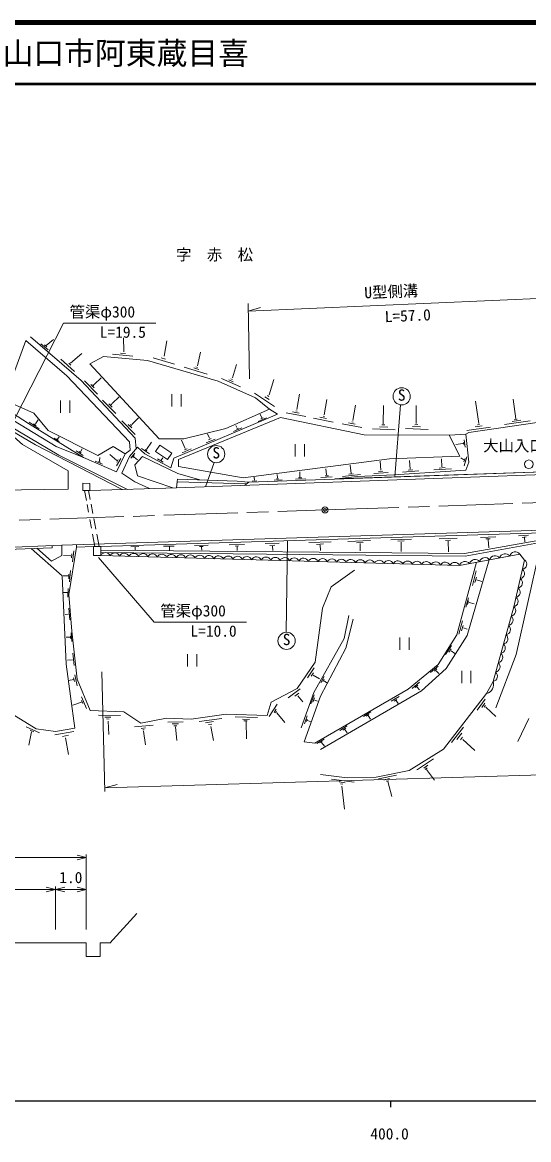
# Model space of a CAD drawing. Units: millimetres, scale not verified, with parts at other scales. Extents: x 40000 to 680000, y 20000 to 380000.
# Drawn here: x 408240 to 490420, y 198715 to 380000 of the extents above; entities that cross this region are included whole.
import ezdxf
from ezdxf.enums import TextEntityAlignment as Align

# ---------------------------------------------------------------- set-up
doc = ezdxf.new("R2010")
doc.units = ezdxf.units.MM
doc.header["$LTSCALE"] = 1000
doc.header["$PDMODE"] = 32
doc.header["$PDSIZE"] = 500
doc.linetypes.add('CHAIN', pattern=[18.5, 12, -1.5, 3.5, -1.5])
for name, color, linetype, lineweight in [('M-BGD', 7, 'Continuous', 13), ('M-BMK', 2, 'CHAIN', 13), ('M-BMK-SRVR', 3, 'Continuous', 13), ('M-STR-HTXT', 7, 'Continuous', 13), ('M-TTL', 2, 'Continuous', 140), ('M-TTL-BAND', 7, 'Continuous', 25), ('M-TTL-LINE', 7, 'Continuous', 50)]:
    doc.layers.add(name, color=color, linetype=linetype, lineweight=lineweight)
doc.layers.add('M-TTL-TXT', color=7, linetype='Continuous')
doc.styles.add('ＭＳ ゴシック', font='')
doc.styles.get('ＭＳ ゴシック').set_extended_font_data('MS Gothic')

msp = doc.modelspace()

# ---------------------------------------------------------------- linework, layer by layer
at = {"layer": 'M-BGD'}
for p, q in [((405636, 319651), (408793, 328398)), ((415453, 322630), (408793, 328398)), ((417767, 321886), (409588, 328975)), ((412105, 327581), (413303, 328523)), ((424721, 326680), (424659, 328809)), ((431280, 325859), (431669, 328336)), ((411240, 327844), (412444, 326840)), ((411814, 327692), (412195, 327360)), ((424171, 326347), (425002, 326264)), ((424721, 326555), (424721, 326680)), ((436646, 324270), (437141, 326489)), ((414482, 325356), (416701, 323323)), ((415760, 324701), (416106, 324362)), ((416057, 324722), (417913, 326252)), ((419187, 324607), (421414, 325760)), ((430441, 312434), (419187, 324607)), ((421414, 325760), (428565, 325137)), ((422862, 326160), (426186, 325838)), ((428565, 325137), (440046, 321772)), ((429488, 325563), (432916, 324535)), ((430781, 325579), (431498, 325361)), ((434489, 324052), (438243, 322930)), ((436071, 323952), (436895, 323695)), ((436424, 324097), (436673, 324014)), ((442337, 322318), (442981, 324464)), ((425643, 311940), (415453, 322630)), ((426555, 312547), (417767, 321886)), ((418303, 321826), (420463, 319645)), ((419334, 321214), (419887, 320679)), ((419680, 321214), (419864, 321025)), ((419883, 321256), (421008, 322330)), ((440046, 321772), (446096, 319056)), ((440579, 322200), (443653, 320843)), ((441769, 321999), (442462, 321694)), ((442067, 322172), (442365, 322055)), ((448322, 319579), (449080, 322041)), ((422807, 318148), (423933, 319222)), ((432505, 319674), (432505, 317674)), ((434005, 317674), (434005, 319674)), ((445902, 319860), (449184, 317648)), ((447585, 319247), (448280, 318831)), ((448010, 319434), (448260, 319309)), ((452790, 317205), (453210, 319698)), ((413733, 311182), (403441, 317434)), ((405412, 317423), (409228, 314899)), ((410108, 316597), (406321, 318264)), ((414445, 318649), (414445, 316649)), ((415945, 316649), (415945, 318649)), ((421228, 318718), (423388, 316537)), ((422258, 318106), (422812, 317571)), ((422604, 318106), (422789, 317917)), ((448360, 317259), (441284, 314101)), ((446096, 319056), (448360, 317259)), ((449664, 316400), (448360, 317259)), ((457235, 316322), (457655, 318815)), ((461877, 315421), (462298, 317913)), ((466821, 314879), (466841, 317818)), ((469636, 317927), (468723, 306253)), ((472159, 314910), (472180, 317849)), ((482319, 314908), (481785, 318561)), ((488321, 315667), (487900, 318845)), ((402818, 316508), (414158, 309752)), ((410403, 311455), (403466, 315485)), ((412413, 313793), (410108, 316597)), ((410361, 314862), (410790, 315499)), ((425991, 314765), (427116, 315839)), ((432817, 309312), (449664, 316400)), ((450162, 315860), (433613, 309046)), ((446528, 315240), (447895, 315841)), ((447133, 315841), (446828, 316408)), ((446944, 315647), (447313, 315841)), ((463721, 313100), (450162, 315860)), ((451059, 316661), (454252, 316022)), ((452102, 316801), (453167, 316588)), ((452627, 316969), (452855, 316934)), ((455504, 315778), (458697, 315139)), ((456547, 315918), (457612, 315705)), ((457072, 316086), (457300, 316052)), ((494859, 315498), (480735, 313444)), ((487731, 315233), (489123, 315441)), ((488080, 315514), (488574, 315611)), ((405466, 314014), (408271, 311490)), ((418179, 309416), (409228, 314899)), ((409350, 315111), (410949, 314052)), ((410077, 314876), (410499, 314585)), ((420477, 309709), (412413, 313793)), ((424411, 315335), (426571, 313154)), ((425441, 314723), (425995, 314188)), ((425788, 314723), (425972, 314534)), ((441284, 314101), (434476, 312418)), ((442522, 313602), (443888, 314197)), ((443048, 314243), (442896, 314608)), ((442979, 313994), (443325, 314174)), ((460146, 314876), (463340, 314237)), ((461190, 315016), (462254, 314803)), ((461714, 315184), (461943, 315150)), ((465076, 314069), (468773, 313903)), ((466229, 314380), (467548, 314328)), ((466613, 314682), (467080, 314702)), ((470414, 314100), (474111, 313934)), ((471567, 314411), (472886, 314360)), ((471951, 314713), (472419, 314733)), ((480376, 313787), (484209, 314332)), ((481747, 314394), (482900, 314534)), ((482090, 314721), (482454, 314763)), ((486485, 314776), (490680, 315357)), ((413395, 312508), (414235, 311975)), ((413795, 312422), (414014, 312280)), ((413971, 312382), (414208, 312739)), ((425747, 310590), (425643, 311940)), ((426698, 310814), (426555, 312547)), ((428381, 310680), (429221, 311866)), ((434476, 312418), (430441, 312434)), ((434661, 310869), (434093, 312185)), ((438061, 311776), (439556, 312392)), ((438580, 312614), (438289, 313230)), ((438469, 312282), (438864, 312469)), ((438614, 312524), (438580, 312614)), ((477524, 313020), (463721, 313100)), ((477524, 313020), (480244, 313162)), ((479222, 309624), (477524, 313020)), ((479857, 311817), (479903, 311494)), ((479973, 312269), (480139, 311097)), ((480735, 313444), (480244, 313162)), ((480244, 313162), (480727, 308660)), ((408271, 311490), (415686, 307237)), ((424424, 304198), (410403, 311455)), ((418179, 309416), (413733, 311182)), ((416953, 310473), (418128, 309713)), ((417445, 310365), (417811, 310150)), ((417685, 310328), (417971, 310802)), ((422956, 311177), (420477, 309709)), ((424943, 309993), (422956, 311177)), ((424943, 309993), (425747, 310590)), ((425627, 309560), (426922, 311077)), ((425849, 309287), (426504, 310118)), ((426922, 311077), (428125, 310015)), ((427564, 310869), (428888, 309987)), ((428125, 310015), (432341, 307711)), ((428150, 310680), (428422, 310504)), ((429862, 310356), (430550, 311401)), ((431824, 309064), (429862, 310356)), ((432512, 310109), (430550, 311401)), ((431824, 309064), (432512, 310109)), ((434204, 310156), (435637, 310807)), ((434550, 310641), (434966, 310807)), ((452537, 311551), (452537, 309551)), ((454037, 309551), (454037, 311551)), ((479760, 311646), (478611, 311522)), ((479811, 311646), (479760, 311646)), ((414158, 309752), (425308, 304226)), ((423545, 307080), (418179, 309416)), ((420080, 308811), (421247, 308299)), ((420592, 308760), (420943, 308612)), ((420786, 308774), (420804, 309402)), ((423592, 308934), (422420, 309862)), ((424237, 309257), (423541, 308063)), ((423545, 307080), (424943, 309993)), ((423768, 309045), (423569, 308657)), ((424374, 306830), (425627, 309560)), ((426172, 309398), (426412, 309707)), ((426370, 309472), (426933, 309005)), ((426508, 308201), (427755, 309557)), ((426913, 306441), (426508, 308201)), ((427755, 309557), (433488, 306784)), ((430173, 309193), (431120, 308653)), ((430792, 308985), (431036, 309336)), ((432341, 307711), (432817, 309312)), ((433613, 309046), (433582, 307914)), ((439365, 308589), (437980, 304646)), ((444100, 306118), (467859, 309191)), ((466438, 307333), (466292, 308822)), ((467859, 309191), (479222, 309624)), ((471182, 307518), (471092, 308896)), ((476340, 307865), (476285, 309166)), ((479902, 309027), (479424, 309366)), ((480089, 309207), (479895, 308701)), ((480400, 309511), (479943, 308044)), ((480727, 308660), (480229, 307367)), ((415686, 307237), (415691, 304267)), ((426493, 305460), (424374, 306830)), ((432671, 304457), (426913, 306441)), ((502615, 306979), (433283, 304476)), ((433488, 306784), (437054, 305746)), ((433582, 307914), (444100, 306118)), ((511150, 307712), (444985, 305395)), ((449635, 306070), (449614, 306644)), ((453304, 306215), (453304, 307060)), ((457412, 306395), (457918, 306416)), ((457606, 306596), (457523, 307572)), ((511150, 307712), (458953, 305917)), ((460184, 306318), (463102, 306628)), ((461227, 306706), (461980, 306761)), ((461620, 306817), (461468, 308150)), ((468534, 306599), (462651, 306332)), ((465295, 306807), (467635, 306980)), ((466029, 307146), (466756, 307188)), ((480229, 307367), (468534, 306599)), ((469936, 307013), (472595, 307207)), ((470850, 307359), (471632, 307401)), ((477902, 307550), (475025, 307383)), ((475918, 307678), (476846, 307754)), ((418059, 304049), (418071, 305209)), ((418071, 305209), (419218, 305197)), ((419218, 305197), (419207, 304038)), ((428895, 304339), (426493, 305460)), ((433386, 305467), (433283, 304476)), ((433386, 305467), (433449, 305857)), ((444632, 305127), (433386, 305467)), ((433449, 305857), (443092, 305561)), ((443092, 305561), (444985, 305395)), ((444985, 305395), (444299, 304874)), ((445542, 305576), (446303, 305622)), ((445934, 305696), (445878, 306208)), ((449095, 305723), (450403, 305758)), ((449468, 305924), (449842, 305931)), ((452577, 305869), (454260, 305924)), ((453083, 306090), (453609, 306111)), ((456706, 306160), (458548, 306257)), ((459247, 305938), (462651, 306332)), ((415691, 304267), (402285, 304090)), ((419207, 304038), (418059, 304049)), ((418333, 304046), (418638, 302400)), ((418967, 304040), (419254, 302559)), ((433283, 304476), (419232, 304035)), ((418755, 301767), (418984, 300525)), ((419401, 301799), (419685, 300332)), ((419203, 299346), (419462, 297946)), ((419848, 299492), (420186, 297746)), ((414647, 295145), (501498, 297860)), ((501496, 297455), (420981, 294952)), ((419648, 296941), (420013, 294967)), ((420339, 296956), (420726, 294956)), ((451071, 281046), (451261, 295893)), ((454714, 295589), (458356, 295734)), ((461071, 295793), (464773, 295941)), ((462465, 295546), (463541, 295602)), ((468023, 296041), (471419, 296124)), ((469186, 295833), (470187, 295869)), ((469717, 295685), (469733, 294162)), ((475895, 296204), (478810, 296322)), ((476940, 295955), (477730, 295996)), ((477342, 295816), (477391, 294106)), ((480002, 293803), (494678, 296422)), ((494709, 296048), (480126, 293397)), ((482592, 296429), (485075, 296502)), ((483493, 296176), (484180, 296204)), ((483866, 296103), (483968, 294745)), ((488793, 296664), (490418, 296807)), ((489343, 296442), (490007, 296498)), ((489744, 296415), (489813, 295708)), ((401332, 294648), (414647, 295145)), ((413079, 294750), (405800, 294494)), ((414695, 290204), (409658, 294630)), ((410585, 294663), (412973, 292586)), ((413078, 295087), (413079, 294750)), ((414635, 293514), (414647, 295145)), ((417037, 294826), (415812, 287179)), ((416248, 293742), (416199, 293140)), ((416601, 294262), (416372, 292454)), ((417037, 294826), (417019, 295219)), ((419794, 294970), (417037, 294826)), ((419772, 293509), (419794, 294970)), ((419794, 294970), (420981, 294952)), ((420981, 294952), (420959, 293491)), ((480126, 293397), (420966, 293991)), ((420972, 294371), (480002, 293803)), ((425847, 294916), (427134, 294962)), ((426548, 294856), (426553, 294436)), ((431141, 294999), (432881, 295036)), ((432120, 294893), (432138, 294385)), ((436168, 295111), (438418, 295167)), ((437019, 294947), (437597, 294966)), ((437320, 294867), (437348, 294369)), ((441807, 295239), (444272, 295294)), ((442796, 295032), (443316, 295053)), ((443094, 294958), (443116, 294324)), ((447663, 295416), (449899, 295492)), ((448417, 295123), (449236, 295160)), ((448839, 295009), (448876, 294317)), ((456002, 295298), (457115, 295363)), ((456602, 295206), (456644, 294287)), ((463047, 295454), (463084, 294272)), ((492164, 294321), (488375, 277412)), ((412973, 292586), (414635, 293514)), ((416102, 293445), (414918, 293486)), ((420959, 293491), (419772, 293509)), ((478757, 280649), (481969, 292394)), ((480422, 280500), (483997, 292783)), ((415363, 275864), (414695, 290204)), ((415656, 290172), (414862, 290177)), ((415794, 290440), (415771, 289734)), ((416065, 291037), (415899, 289240)), ((458364, 288433), (462173, 291120)), ((481330, 288606), (481906, 290987)), ((456962, 284974), (458364, 288433)), ((481683, 289088), (481933, 290002)), ((481974, 289538), (482819, 289288)), ((415563, 287487), (414946, 287508)), ((415680, 288145), (415646, 286760)), ((416284, 281226), (415812, 287179)), ((480228, 285098), (480639, 286649)), ((415781, 284956), (415926, 283059)), ((455770, 276165), (456962, 284974)), ((480514, 285555), (480676, 286118)), ((480759, 285869), (481558, 285629)), ((415758, 283969), (415195, 283936)), ((461251, 283746), (460462, 280028)), ((461958, 283185), (460771, 278436)), ((479060, 280708), (479670, 282909)), ((417114, 273436), (416284, 281226)), ((479545, 281275), (479780, 282120)), ((479822, 281732), (480445, 281532)), ((416004, 280271), (415358, 280244)), ((416055, 280484), (416078, 280045)), ((416179, 280922), (416286, 279528)), ((455544, 271264), (460462, 280028)), ((469524, 280201), (469524, 278201)), ((471024, 278201), (471024, 280201)), ((475715, 275830), (478757, 280649)), ((477016, 275162), (480422, 280500)), ((416456, 277635), (416643, 275634)), ((435068, 277489), (435068, 275489)), ((436568, 275489), (436568, 277489)), ((460771, 278436), (456614, 270660)), ((476947, 277457), (477881, 278911)), ((477473, 277789), (477840, 278364)), ((477819, 278032), (478421, 277609)), ((488375, 277412), (485103, 268766)), ((416735, 265483), (415363, 275864)), ((416394, 276554), (415543, 276499)), ((452823, 271938), (455770, 276165)), ((470868, 271813), (475715, 275830)), ((474486, 274504), (475705, 275561)), ((416756, 274131), (417119, 272355)), ((454514, 273641), (455622, 275268)), ((455123, 273904), (455490, 274472)), ((455470, 274098), (456487, 273482)), ((456681, 272845), (457249, 273877)), ((473015, 271558), (477016, 275162)), ((475123, 274707), (475530, 275095)), ((475423, 274762), (475857, 274324)), ((479549, 274768), (479549, 272768)), ((481049, 272768), (481049, 274768)), ((416623, 273363), (415715, 273196)), ((416566, 273626), (416690, 273051)), ((417114, 273436), (419224, 268337)), ((448617, 269671), (452823, 271938)), ((457007, 273039), (457242, 273440)), ((457207, 273143), (457637, 272852)), ((471495, 271916), (472707, 272955)), ((472004, 272054), (472410, 272433)), ((472275, 272184), (472718, 271679)), ((417837, 270590), (418647, 268669)), ((451408, 270386), (453339, 271871)), ((452457, 270676), (453090, 271175)), ((452934, 270749), (453744, 269742)), ((455544, 271264), (453504, 265546)), ((456614, 270660), (453964, 263268)), ((455071, 269425), (455591, 270893)), ((455390, 269682), (455646, 270402)), ((455712, 263050), (470868, 271813)), ((456621, 262020), (473015, 271558)), ((468096, 269843), (469411, 270633)), ((468580, 269834), (469047, 270148)), ((483592, 271126), (476617, 262055)), ((482063, 268424), (483379, 270204)), ((417854, 269715), (416456, 269209)), ((417868, 269957), (418062, 269493)), ((419224, 268337), (424687, 268119)), ((447986, 267545), (448617, 269671)), ((448313, 267398), (449622, 269392)), ((449121, 268029), (449458, 268541)), ((455660, 270021), (456145, 269834)), ((468917, 269982), (469245, 269470)), ((482818, 268819), (483310, 269525)), ((483220, 268860), (483434, 269172)), ((483462, 268895), (485103, 267392)), ((405830, 268256), (410488, 265359)), ((420626, 267600), (424199, 267527)), ((421603, 267278), (422589, 267257)), ((421914, 266977), (422309, 266966)), ((422153, 266613), (422304, 264427)), ((424687, 268119), (427471, 266271)), ((427471, 266271), (431652, 267101)), ((431652, 267101), (435648, 266937)), ((435648, 266937), (441326, 267778)), ((436967, 266578), (440602, 267056)), ((437975, 266329), (439283, 266547)), ((441326, 267778), (447986, 267545)), ((442805, 267308), (446388, 267214)), ((443961, 266922), (445124, 266887)), ((444217, 266693), (444751, 266673)), ((444543, 266541), (444626, 263732)), ((449333, 267974), (449490, 268209)), ((449548, 267985), (450829, 266420)), ((454035, 266192), (454492, 267485)), ((454354, 266580), (454492, 266958)), ((454529, 266709), (455051, 266492)), ((463598, 267392), (464798, 268112)), ((464050, 267439), (464475, 267720)), ((464359, 267540), (464756, 266935)), ((488666, 263334), (490421, 267042)), ((408876, 265721), (411002, 264731)), ((409728, 264898), (409278, 262737)), ((409527, 265154), (410095, 264904)), ((410488, 265359), (413635, 264923)), ((413534, 264371), (416618, 264963)), ((413635, 264923), (416735, 265483)), ((426428, 265670), (429450, 265981)), ((427534, 265432), (428233, 265522)), ((427811, 265183), (428025, 265225)), ((427928, 264989), (428205, 262801)), ((431861, 266471), (434340, 266485)), ((432560, 266159), (433571, 266187)), ((432823, 265869), (433294, 265882)), ((433114, 265709), (433332, 263452)), ((438473, 266080), (438993, 266153)), ((438847, 265737), (439273, 263463)), ((459789, 265126), (460985, 265855)), ((460265, 265172), (460731, 265481)), ((460570, 265264), (460948, 264711)), ((477904, 263151), (479856, 265643)), ((478776, 263649), (479576, 264688)), ((414749, 264143), (415715, 264330)), ((415227, 263914), (415720, 261227)), ((453964, 263268), (455712, 263050)), ((456048, 263017), (457207, 263718)), ((456547, 263095), (456925, 263340)), ((456815, 263155), (457258, 262536)), ((479347, 263577), (479669, 264023)), ((479721, 263649), (481663, 261832)), ((476617, 262055), (471024, 258597)), ((472380, 258782), (474956, 260496)), ((473390, 258993), (474054, 259478)), ((460970, 257403), (456608, 257979)), ((465650, 257537), (460970, 257403)), ((471024, 258597), (465650, 257537)), ((466056, 257248), (468984, 257857)), ((472255, 258699), (472380, 258782)), ((473616, 258781), (473957, 259040)), ((473847, 258800), (475137, 257065)), ((458413, 257220), (462110, 256721)), ((459645, 256749), (460614, 256631)), ((459901, 256430), (460254, 256389)), ((460102, 256063), (460536, 252315)), ((466907, 257082), (466997, 257110)), ((466997, 257110), (467849, 257304)), ((467281, 256867), (467669, 256950)), ((467572, 256812), (468202, 254368)), ((418612, 244486), (417112, 244861)), ((418612, 232806), (418612, 244986)), ((378612, 244486), (418612, 244486)), ((418612, 244486), (417112, 244111)), ((413612, 239281), (412112, 239656)), ((413612, 232806), (413612, 239781)), ((413612, 232806), (413612, 239781)), ((413612, 239281), (415112, 239656)), ((418612, 239281), (417112, 239656)), ((418612, 232806), (418612, 239781)), ((398612, 239281), (413612, 239281)), ((413612, 239281), (412112, 238906)), ((413612, 239281), (418612, 239281)), ((413612, 239281), (415112, 238906)), ((418612, 239281), (417112, 238906)), ((426821, 235427), (422428, 230606)), ((398612, 230624), (413612, 230624)), ((413612, 230624), (418612, 230624)), ((418612, 228429), (418612, 230624)), ((422444, 230624), (420847, 230624)), ((420847, 230624), (420847, 228429)), ((420847, 228429), (418612, 228429))]:
    msp.add_line(p, q, dxfattribs=at)
msp.add_lwpolyline([(483592, 271126), (484638, 273068), (488011, 285192), (489771, 292759), (488972, 293736), (479186, 291861), (420959, 293491)], dxfattribs=at)
for centre, radius in [((469811, 319313), 1398), ((439709, 309944), 1398), ((490452, 308290), 700), ((451127, 279650), 1398)]:
    msp.add_circle(centre, radius, dxfattribs=at)
for centre, radius, start, end in [((421716, 293132), 837, 22.15854, 154.63443), ((423248, 293089), 837, 22.15854, 154.63443), ((424780, 293046), 837, 22.15854, 154.63443), ((426312, 293003), 837, 22.15854, 154.63443), ((427845, 292961), 837, 22.15854, 154.63443), ((429377, 292918), 837, 22.15854, 154.63443), ((430909, 292875), 837, 22.15854, 154.63443), ((486608, 292835), 939, 38.73388, 162.95484), ((488239, 293148), 939, 38.73388, 162.95484), ((432442, 292832), 837, 22.15854, 154.63443), ((433974, 292789), 837, 22.15854, 154.63443), ((435506, 292746), 837, 22.15854, 154.63443), ((437038, 292703), 837, 22.15854, 154.63443), ((438571, 292660), 837, 22.15854, 154.63443), ((440103, 292617), 837, 22.15854, 154.63443), ((441635, 292574), 837, 22.15854, 154.63443), ((443168, 292532), 837, 22.15854, 154.63443), ((444700, 292489), 837, 22.15854, 154.63443), ((446232, 292446), 837, 22.15854, 154.63443), ((447764, 292403), 837, 22.15854, 154.63443), ((449297, 292360), 837, 22.15854, 154.63443), ((450829, 292317), 837, 22.15854, 154.63443), ((452361, 292274), 837, 22.15854, 154.63443), ((453894, 292231), 837, 22.15854, 154.63443), ((455426, 292188), 837, 22.15854, 154.63443), ((456958, 292146), 837, 22.15854, 154.63443), ((458490, 292103), 837, 22.15854, 154.63443), ((460023, 292060), 837, 22.15854, 154.63443), ((461555, 292017), 837, 22.15854, 154.63443), ((463087, 291974), 837, 22.15854, 154.63443), ((464620, 291931), 837, 22.15854, 154.63443), ((466152, 291888), 837, 22.15854, 154.63443), ((467684, 291845), 837, 22.15854, 154.63443), ((469216, 291802), 837, 22.15854, 154.63443), ((470749, 291759), 837, 22.15854, 154.63443), ((472281, 291717), 837, 22.15854, 154.63443), ((473813, 291674), 837, 22.15854, 154.63443), ((475346, 291631), 837, 22.15854, 154.63443), ((476878, 291588), 837, 22.15854, 154.63443), ((478410, 291545), 837, 22.15854, 154.63443), ((480084, 291586), 939, 38.73388, 162.95484), ((481715, 291898), 939, 38.73388, 162.95484), ((483346, 292210), 939, 38.73388, 162.95484), ((484977, 292523), 939, 38.73388, 162.95484), ((489251, 292083), 854, 281.37739, 52.43102), ((488899, 290569), 854, 281.37739, 52.43102), ((488547, 289056), 854, 281.37739, 52.43102), ((487843, 286029), 854, 281.37739, 52.43102), ((488195, 287542), 854, 281.37739, 52.43102), ((487445, 284533), 869, 279.56539, 49.34272), ((487023, 283017), 869, 279.56539, 49.34272), ((486602, 281502), 869, 279.56539, 49.34272), ((486180, 279986), 869, 279.56539, 49.34272), ((485337, 276955), 869, 279.56539, 49.34272), ((485759, 278471), 869, 279.56539, 49.34272), ((484915, 275440), 869, 279.56539, 49.34272), ((484494, 273924), 869, 279.56539, 49.34272), ((483265, 272555), 1466, 282.90425, 20.46769)]:
    msp.add_arc(centre, radius, start, end, dxfattribs=at)
at = {"layer": 'M-BMK'}
for p, q in [((457360, 300893), (557596, 304252)), ((357245, 297537), (457360, 300893))]:
    msp.add_line(p, q, dxfattribs=at)
at = {"layer": 'M-BMK-SRVR'}
msp.add_circle((457360, 300893), 500, dxfattribs=at)
msp.add_point((457360, 300893), dxfattribs=at)
at = {"layer": 'M-STR-HTXT'}
for p, q in [((444894, 333145), (502204, 335635)), ((444869, 334378), (445115, 322186)), ((444894, 333145), (446871, 333731)), ((414922, 331167), (402344, 306614)), ((414922, 331167), (429922, 331167)), ((429645, 282663), (420614, 293165)), ((429645, 282663), (444645, 282663)), ((421148, 274637), (421639, 255218)), ((421625, 255793), (577751, 260448)), ((421625, 255793), (423609, 256352))]:
    msp.add_line(p, q, dxfattribs=at)
at = {"layer": 'M-TTL'}
msp.add_line((680000, 380000), (40000, 380000), dxfattribs=at)
at = {"layer": 'M-TTL-BAND'}
for p, q in [((40000, 205000), (592000, 205000)), ((468000, 205000), (468000, 204000))]:
    msp.add_line(p, q, dxfattribs=at)
at = {"layer": 'M-TTL-LINE'}
msp.add_line((40000, 370000), (680000, 370000), dxfattribs=at)

# ---------------------------------------------------------------- texts
at = {"layer": 'M-BGD', "style": 'ＭＳ ゴシック'}
for s, p in [('字\u3000赤\u3000松', (433191, 340840)), ('S', (469186, 318063)), ('大山入口バス停', (483025, 309836)), ('S', (439084, 308694)), ('S', (450502, 278400))]:
    msp.add_text(s, height=1833, dxfattribs=at).set_placement(p, align=Align.BOTTOM_LEFT)
msp.add_text('1.0', height=1833, dxfattribs=at).set_placement((416112, 239781), align=Align.BOTTOM_CENTER)
at = {"layer": 'M-STR-HTXT', "style": 'ＭＳ ゴシック'}
for s, p in [('U型側溝', (463811, 334669)), ('L=57.0', (467123, 330789))]:
    msp.add_text(s, height=1833, rotation=2.487, dxfattribs=at).set_placement(p, align=Align.BOTTOM_LEFT)
for s, p in [('管渠φ300', (415904, 331560)), ('L=19.5', (420815, 328272)), ('管渠φ300', (430628, 283056)), ('L=10.0', (435539, 279768))]:
    msp.add_text(s, height=1833, dxfattribs=at).set_placement(p, align=Align.BOTTOM_LEFT)
at = {"layer": 'M-TTL-BAND', "style": 'ＭＳ ゴシック'}
msp.add_text('400.0', height=1833, dxfattribs=at).set_placement((467844, 198195), align=Align.BOTTOM_CENTER)
at = {"layer": 'M-TTL-TXT', "style": 'ＭＳ ゴシック'}
msp.add_text('山口市阿東蔵目喜', height=3666, dxfattribs=at).set_placement((405024, 375000), align=Align.MIDDLE_LEFT)

doc.saveas('drawing.dxf')
